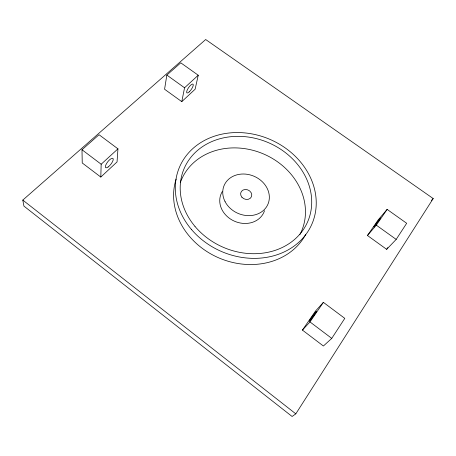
<?xml version="1.0" encoding="UTF-8"?>
<svg xmlns="http://www.w3.org/2000/svg" width="456" height="456" viewBox="0 0 456 456"><rect width="100%" height="100%" fill="white"/><g stroke="black" fill="none" stroke-linecap="round" stroke-linejoin="round"><path stroke-width="0.68" d="M100.799 177.059L101.169 164.228L117.95 148.844L99.055 134.725L81.989 149.739L82.24 162.974L100.799 177.059L117.049 161.926L117.95 148.844M166.839 75.08L164.582 89.251L181.779 101.642L195.117 89.222L198.246 75.234L180.77 62.82L166.839 75.08L184.56 87.78L181.779 101.642M295.813 413.848L433.2 198.554L205.673 39.524L22.8 200.093L23.923 206.112L292.096 416.476L295.813 413.848L22.8 200.093M331.757 338.38L344.787 318.362L323.389 302.374L315.529 311.02L302.419 330.093L323.401 346.013L331.757 338.38L309.983 321.936L302.419 330.093M396.184 239.4L406.678 223.28L387.127 209.395L378.104 220.014L367.462 235.501L386.665 249.341L396.184 239.4L376.314 225.167L367.462 235.501M386.665 249.341L387.811 247.585M309.983 321.936L323.389 302.374M376.314 225.167L387.127 209.395M431.41 200.435L433.2 198.554M184.56 87.78L198.246 75.234M81.989 149.739L101.169 164.228M180.268 182.776A65.316 55.957 23.2 0 1 263.745 154.048A65.316 55.957 23.2 0 1 299.962 234.464M305.645 234.578A70.657 60.334 23.2 0 1 218.994 257.965A70.657 60.334 23.2 0 1 176.141 179.1M264.514 210.678A23.296 19.933 23.2 0 1 234.236 221.097A23.296 19.933 23.2 0 1 222.254 191.628M380.578 218.088L373.931 227.037L377.534 221.662L380.578 218.088M311.032 319.303A6.241 0.348 -54 0 0 316.515 311.305A6.241 0.348 -54 0 0 310.952 318.396A6.241 0.348 -54 0 0 311.032 319.303M108.095 167.016A5.899 1.995 -51.9 0 0 113.173 158.716A5.899 1.995 -51.9 0 0 106.63 163.385A5.899 1.995 -51.9 0 0 108.095 167.016M189.217 91.873A5.341 1.63 -55.3 0 0 193.127 84.252A5.341 1.63 -55.3 0 0 187.519 89.393A5.341 1.63 -55.3 0 0 189.217 91.873M191.309 229.294A72.065 61.075 23.2 0 0 311.733 224.477A72.065 61.075 23.2 0 0 234.264 132.616A72.065 61.075 23.2 0 0 191.309 229.294M194.974 226.393A67.249 56.977 23.2 0 0 307.418 222.311A67.249 56.977 23.2 0 0 235.473 136.384A67.249 56.977 23.2 0 0 194.974 226.393M225.064 201.598A23.832 20.218 23.2 0 0 265.324 208.483A23.832 20.218 23.2 0 0 247.745 174.386A23.832 20.218 23.2 0 0 225.064 201.598M241.908 197.209A5.717 4.851 23.2 0 0 251.444 196.73A5.717 4.851 23.2 0 0 245.22 189.491A5.717 4.851 23.2 0 0 241.908 197.209"/></g></svg>
